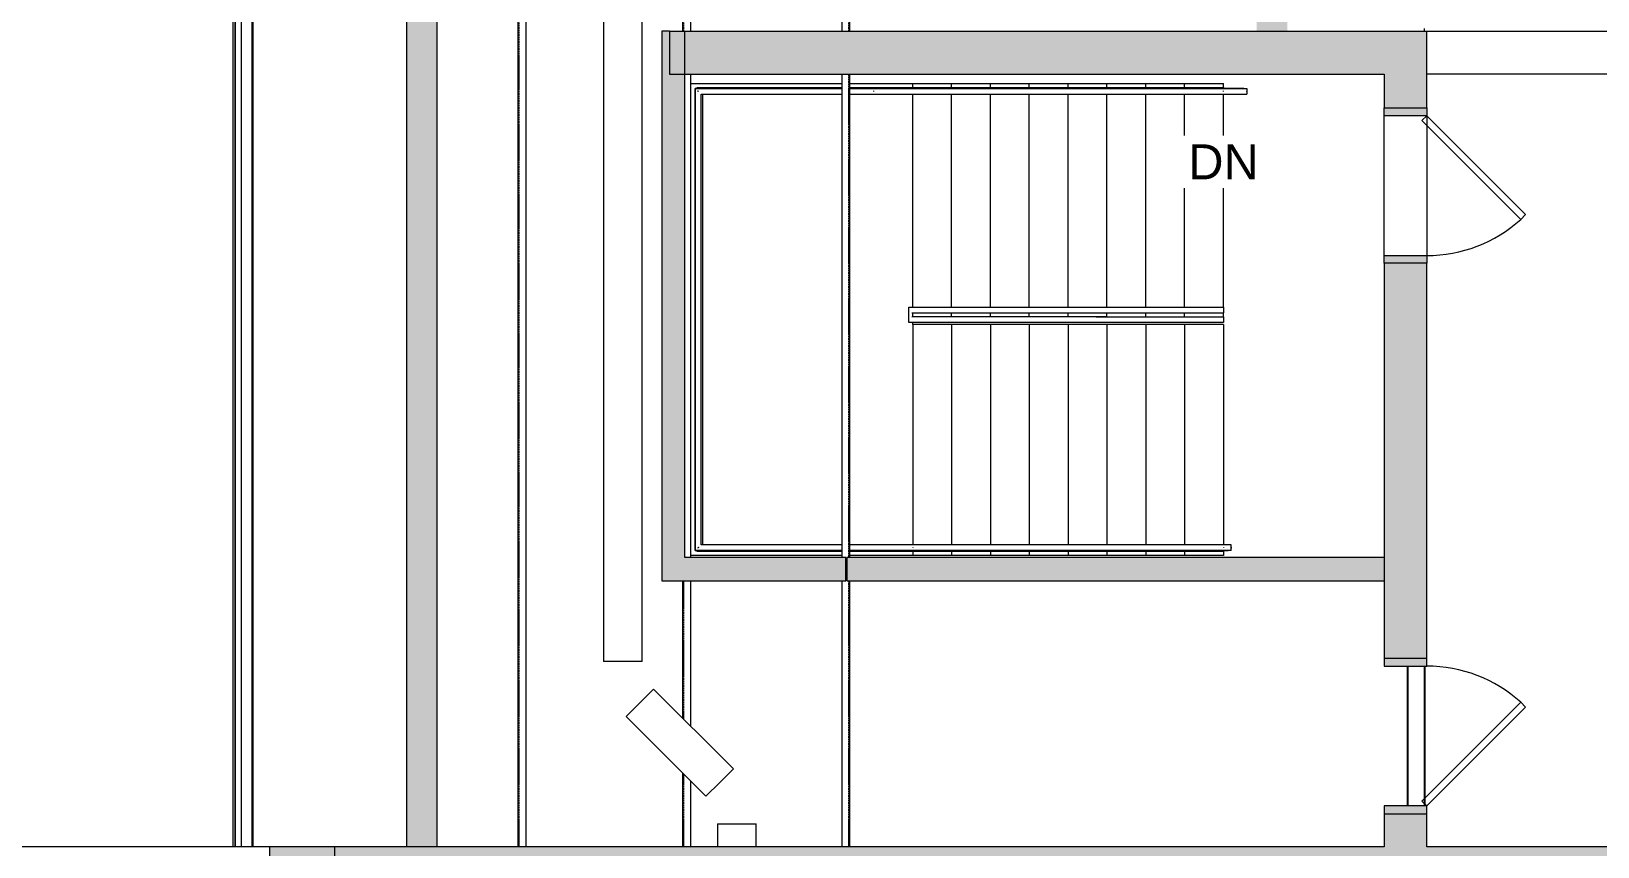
# Model space of a CAD drawing. Header units: inches. Extents: x -3598 to -1628, y -3458 to -206.
# Drawn here: x -3211.7 to -2808.4, y -2821.6 to -2611.6 of the extents above; entities that cross this region are included whole.
import ezdxf

# ---------------------------------------------------------------- set-up
doc = ezdxf.new("R2010")
doc.units = ezdxf.units.IN
doc.header["$MEASUREMENT"] = 0
doc.linetypes.add('_Hidden 1_16', pattern=[0.09375, 0.0625, -0.03125])
for name, color, linetype, lineweight in [('A-DOOR', 31, 'Continuous', 13), ('A-DOOR-FRAM', 31, 'Continuous', 13), ('A-FLOR', 192, 'Continuous', 13), ('A-FLOR-HRAL', 11, 'Continuous', 13), ('A-ROOF', 132, 'Continuous', 13), ('A-ROOF-OTLN', 132, 'Continuous', 13), ('A-ROOF-PATT', 132, 'Continuous', 13), ('A-WALL', 113, 'Continuous', 13), ('A-WALL-PATT', 111, 'Continuous', 13), ('I-WALL', 2, 'Continuous', 13), ('M-HVAC-DUCT', 70, 'Continuous', 13), ('S-BEAM', 12, 'Continuous', 13), ('S-STRS', 31, 'Continuous', 13), ('S-STRS-TEXT', 31, 'Continuous', 13)]:
    doc.layers.add(name, color=color, linetype=linetype, lineweight=lineweight)
doc.styles.add('Arial', font='arial.ttf', dxfattribs={"height": 9})

# ---------------------------------------------------------------- blocks, each defined once
blk = doc.blocks.new('_STL - Framing - C Shape - 2017v1 - C7x9_8-2031382-MEZZANINE - CAD')
at = {"layer": 'S-BEAM', "color": 9}
for p, q in [((-157.5, 1.55), (-226, 1.55)), ((-27, 1.55), (-151.5, 1.55)), ((-13.56, 1.55), (-16, 1.55)), ((-226, -0.54), (-157.5, -0.54)), ((-151.5, -0.54), (-27, -0.54)), ((-16, -0.54), (-11.44, -0.54))]:
    blk.add_line(p, q, dxfattribs=at)
at = {"layer": 'S-BEAM', "linetype": '_Hidden 1_16', "lineweight": 25}
for p, q in [((-226, -0.33), (-157.5, -0.33)), ((-151.5, -0.33), (-27, -0.33)), ((-16, -0.33), (-11.44, -0.33))]:
    blk.add_line(p, q, dxfattribs=at)
blk = doc.blocks.new('_STL - Framing - C Shape - 2017v1 - C7x9_8-1673732-MEZZANINE - CAD')
at = {"layer": 'S-BEAM', "color": 9}
for p, q in [((-207.01, 0.54), (-226, 0.54)), ((-157.56, 0.54), (-192.86, 0.54)), ((-12.25, 0.54), (-16, 0.54)), ((-226, -1.55), (-209.1, -1.55)), ((-194.95, -1.55), (-157.5, -1.55)), ((-151.5, -1.55), (-27, -1.55)), ((-16, -1.55), (-12.25, -1.55))]:
    blk.add_line(p, q, dxfattribs=at)
at = {"layer": 'S-BEAM', "linetype": '_Hidden 1_16', "lineweight": 25}
for p, q in [((-226, 0.33), (-207.22, 0.33)), ((-193.07, 0.33), (-157.56, 0.33)), ((-16, 0.33), (-12.25, 0.33))]:
    blk.add_line(p, q, dxfattribs=at)
blk = doc.blocks.new('_STL - Framing - C Shape - 2017v1 - C7x9_8-1673733-MEZZANINE - CAD')
at = {"layer": 'S-BEAM', "color": 9}
for p, q in [((224, 0.541), (-226, 0.541)), ((-226, -1.549), (224, -1.549))]:
    blk.add_line(p, q, dxfattribs=at)
at = {"layer": 'S-BEAM', "linetype": '_Hidden 1_16', "lineweight": 25}
blk.add_line((-226, 0.331), (224, 0.331), dxfattribs=at)
blk = doc.blocks.new('15830016-STRUCT_MARTINEZ-MOORE_CENTRAL_v2018_rvt-1-MEZZANINE - CAD')
at = {"layer": 'A-FLOR', "color": 253, "lineweight": 25}
for p, q in [((-2857.4, -2775.14), (-2857.4, -2811.14)), ((-2853.02, -2775.14), (-2853.02, -2811.14))]:
    blk.add_line(p, q, dxfattribs=at)
at = {"color": 250, "lineweight": 13}
for name, p, rotation in [('_STL - Framing - C Shape - 2017v1 - C7x9_8-1673733-MEZZANINE - CAD', (-3085.86, -2595.64), 89.99999999999972), ('_STL - Framing - C Shape - 2017v1 - C7x9_8-1673732-MEZZANINE - CAD', (-3043.48, -2595.64), 89.99999999999972), ('_STL - Framing - C Shape - 2017v1 - C7x9_8-2031382-MEZZANINE - CAD', (-3001.47, -2595.64), 89.99999999999993)]:
    blk.add_blockref(name, p, dxfattribs=dict(at, rotation=rotation))
blk = doc.blocks.new('15830016-MECH_BSALS_CENTRAL_v2018_rvt-1-MEZZANINE - CAD')
at = {"layer": 'M-HVAC-DUCT', "color": 161, "lineweight": 9}
for p, q in [((-3064.41, -2605.64), (-3064.41, -2773.97)), ((-3054.41, -2773.97), (-3054.41, -2607.89)), ((-3059.41, -2773.97), (-3064.41, -2773.97)), ((-3054.41, -2773.97), (-3059.41, -2773.97)), ((-3055.01, -2784.58), (-3051.48, -2781.04)), ((-3030.92, -2801.6), (-3051.48, -2781.04)), ((-3058.55, -2788.12), (-3055.01, -2784.58)), ((-3058.55, -2788.12), (-3037.99, -2808.67)), ((-3030.92, -2801.6), (-3034.46, -2805.14)), ((-3034.46, -2805.14), (-3037.99, -2808.67)), ((-3035.06, -2815.75), (-3035.06, -2821.64)), ((-3035.06, -2815.75), (-3030.06, -2815.75)), ((-3030.06, -2815.75), (-3025.06, -2815.75)), ((-3025.06, -2821.64), (-3025.06, -2815.75))]:
    blk.add_line(p, q, dxfattribs=at)
blk = doc.blocks.new('Railing - Railing-473347-MEZZANINE - CAD')
at = {"layer": 'A-FLOR-HRAL', "lineweight": 9}
for p, q in [((-2985.77, -2686.64), (-2985.77, -2682.65)), ((-2985.77, -2682.65), (-2904.77, -2682.65)), ((-2985.77, -2686.64), (-2985.77, -2682.65)), ((-2985.02, -2684.15), (-2904.77, -2684.15)), ((-2934.77, -2685.14), (-2985.02, -2685.14)), ((-2904.77, -2682.65), (-2904.77, -2684.15)), ((-2904.77, -2685.15), (-2904.77, -2686.64)), ((-2904.77, -2686.64), (-2985.77, -2686.64))]:
    blk.add_line(p, q, dxfattribs=at)
blk = doc.blocks.new('Railing - Railing-473351-MEZZANINE - CAD')
at = {"layer": 'A-FLOR-HRAL', "lineweight": 9}
for p, q in [((-3040.27, -2626.08), (-3003.02, -2626.08)), ((-3040.27, -2626.33), (-3040.27, -2626.08)), ((-3038.77, -2743.89), (-3038.77, -2627.83)), ((-3000.93, -2626.08), (-2984.77, -2626.08)), ((-2984.77, -2626.08), (-2904.77, -2626.08)), ((-2904.77, -2626.08), (-2904.77, -2626.33)), ((-3040.27, -2745.64), (-3040.27, -2745.39)), ((-3003.02, -2745.64), (-3040.27, -2745.64)), ((-2984.77, -2745.64), (-3000.93, -2745.64)), ((-2904.77, -2745.64), (-2984.77, -2745.64)), ((-2904.77, -2745.39), (-2904.77, -2745.64))]:
    blk.add_line(p, q, dxfattribs=at)
blk = doc.blocks.new('Door-A1_1-BSALS1 - A1_1-36x84-BSALS _1_-383102-MEZZANINE - CAD')
at = {"layer": 'A-DOOR', "lineweight": 20}
for p, q in [((-7.46, 30.96), (-8.69, 29.72)), ((-8.69, 29.72), (16.76, 4.26)), ((18, 5.5), (-7.46, 30.96)), ((16.76, 4.26), (18, 5.5))]:
    blk.add_line(p, q, dxfattribs=at)
at = {"layer": 'A-DOOR', "lineweight": 9}
blk.add_arc((18, 5.56), 36, 137.8574, 180.1007, dxfattribs=at)
blk = doc.blocks.new('mez8 - mez1-485812-MEZZANINE - CAD')
at = {"layer": 'A-WALL', "lineweight": 20}
for p, q in [((-2853.02, -2611.64), (-2853.02, -2610.89)), ((-2852.4, -2611.64), (-1634.4, -2611.64))]:
    blk.add_line(p, q, dxfattribs=at)
blk = doc.blocks.new('Door-A1_1-BSALS1 - A1_2-36x72-BSALS- TRANSOM-385330-MEZZANINE - CAD')
at = {"layer": 'A-DOOR-FRAM', "lineweight": 20}
h = blk.add_hatch(color=10, dxfattribs=at)
h.paths.add_polyline_path([(20, 5.5), (18, 5.5), (18, -5.5), (20, -5.5)], flags=0)
h.paths.add_polyline_path([(-18, -5.5), (-18, 5.5), (-20, 5.5), (-20, -5.5)], flags=0)
at = {"layer": 'A-DOOR', "lineweight": 20}
for p, q in [((-7.46, 30.96), (-8.69, 29.72)), ((-8.69, 29.72), (16.76, 4.26)), ((18, 5.5), (-7.46, 30.96)), ((16.76, 4.26), (18, 5.5))]:
    blk.add_line(p, q, dxfattribs=at)
at = {"layer": 'A-DOOR', "lineweight": 9}
blk.add_arc((18, 5.56), 36, 137.8574, 180.1007, dxfattribs=at)
at = {"layer": 'A-DOOR-FRAM', "lineweight": 20}
for p, q in [((-18, 5.5), (-20, 5.5)), ((-20, 5.5), (-20, -5.5)), ((-18, -5.5), (-18, 5.5)), ((20, 5.5), (18, 5.5)), ((18, 5.5), (18, -5.5)), ((20, -5.5), (20, 5.5)), ((-20, -5.5), (-18, -5.5)), ((18, -5.5), (20, -5.5))]:
    blk.add_line(p, q, dxfattribs=at)
blk = doc.blocks.new('Door-A1_1-BSALS1 - A1_1-36x84-BSALS _1_-V64-MEZZANINE - CAD')
at = {"layer": 'A-DOOR-FRAM', "lineweight": 20}
h = blk.add_hatch(color=10, dxfattribs=at)
h.paths.add_polyline_path([(-20, -2.5), (-20, -5.5), (-18, -5.5), (-18, 5.5), (-20, 5.5)], flags=0)
h.paths.add_polyline_path([(18, -5.5), (20, -5.5), (20, 5.5), (18, 5.5), (18, -2.5)], flags=0)
at = {"layer": 'A-DOOR', "lineweight": 20}
for p, q in [((-8.69, -29.72), (16.76, -4.26)), ((18, -5.5), (-7.46, -30.96)), ((16.76, -4.26), (18, -5.5)), ((-7.46, -30.96), (-8.69, -29.72))]:
    blk.add_line(p, q, dxfattribs=at)
at = {"layer": 'A-DOOR', "lineweight": 9}
blk.add_arc((18, -5.56), 36, 179.8993, 222.1426, dxfattribs=at)
at = {"layer": 'A-DOOR-FRAM', "lineweight": 20}
for p, q in [((-20, -5.5), (-20, 5.5)), ((-20, 5.5), (-18, 5.5)), ((-18, 5.5), (-18, -5.5)), ((18, -5.5), (18, 5.5)), ((18, 5.5), (20, 5.5)), ((20, 5.5), (20, -5.5)), ((-18, -5.5), (-20, -5.5)), ((20, -5.5), (18, -5.5))]:
    blk.add_line(p, q, dxfattribs=at)
blk = doc.blocks.new('Handrail Type - Handrail_Internal_-3487864-MEZZANINE - CAD')
at = {"layer": 'A-FLOR-HRAL', "lineweight": 9}
for p, q in [((-3040.77, -2626.33), (-3040.77, -2745.39)), ((-3003.02, -2626.33), (-3040.77, -2626.33)), ((-3039.27, -2743.89), (-3039.27, -2627.83)), ((-3039.27, -2627.83), (-3003.02, -2627.83)), ((-2994.79, -2626.33), (-3000.93, -2626.33)), ((-3000.93, -2627.83), (-2994.79, -2627.83)), ((-2904.52, -2626.33), (-2994.52, -2626.33)), ((-2994.52, -2627.83), (-2904.52, -2627.83)), ((-2899.52, -2626.33), (-2904.52, -2626.33)), ((-2904.52, -2627.83), (-2899.52, -2627.83)), ((-3040.77, -2745.39), (-3003.02, -2745.39)), ((-3003.02, -2743.89), (-3039.27, -2743.89)), ((-2985.02, -2743.89), (-3000.93, -2743.89)), ((-3000.93, -2745.39), (-2985.02, -2745.39)), ((-2905.02, -2743.89), (-2985.02, -2743.89)), ((-2985.02, -2745.39), (-2905.02, -2745.39)), ((-2903.52, -2743.89), (-2904.79, -2743.89)), ((-2904.79, -2745.39), (-2903.52, -2745.39))]:
    blk.add_line(p, q, dxfattribs=at)
for points in [[(-3039.93, -2627.17), (-3039.94, -2627.16), (-3039.97, -2627.13), (-3040.02, -2627.08), (-3040.07, -2627.04), (-3040.1, -2627), (-3040.11, -2626.99)], [(-3039.93, -2744.54), (-3039.94, -2744.56), (-3039.97, -2744.59), (-3040.02, -2744.64), (-3040.07, -2744.68), (-3040.1, -2744.71), (-3040.11, -2744.73)]]:
    blk.add_open_spline(points, degree=3, knots=[0.46086968, 0.46086968, 0.46086968, 0.46086968, 0.47916667, 0.5, 0.52083333, 0.53913032, 0.53913032, 0.53913032, 0.53913032], dxfattribs=at)
for points in [[(-2994.77, -2627.16), (-2994.77, -2627.13), (-2994.77, -2627.08), (-2994.77, -2627.03), (-2994.77, -2627.01)], [(-2904.77, -2627.16), (-2904.77, -2627.13), (-2904.77, -2627.08), (-2904.77, -2627.03), (-2904.77, -2627.01)], [(-2898.78, -2627.17), (-2898.77, -2627.14), (-2898.77, -2627.08), (-2898.77, -2627.02), (-2898.78, -2626.99)], [(-2984.77, -2744.56), (-2984.77, -2744.59), (-2984.77, -2744.64), (-2984.77, -2744.68), (-2984.77, -2744.71)], [(-2904.77, -2744.56), (-2904.77, -2744.59), (-2904.77, -2744.64), (-2904.77, -2744.68), (-2904.77, -2744.71)], [(-2902.78, -2744.54), (-2902.77, -2744.57), (-2902.77, -2744.64), (-2902.77, -2744.7), (-2902.78, -2744.73)]]:
    blk.add_open_spline(points, degree=3, dxfattribs=at)
blk = doc.blocks.new('Handrail Type - Handrail_Internal_-V160-MEZZANINE - CAD')
at = {"layer": 'A-FLOR-HRAL', "lineweight": 9}
for p, q in [((-3040.77, -2626.33), (-3003.02, -2626.33)), ((-3040.77, -2745.39), (-3040.77, -2626.33)), ((-3039.27, -2627.83), (-3003.02, -2627.83)), ((-3039.27, -2743.89), (-3039.27, -2627.83)), ((-3000.93, -2626.33), (-2994.77, -2626.33)), ((-3000.93, -2627.83), (-2994.77, -2627.83)), ((-2994.77, -2626.33), (-2904.77, -2626.33)), ((-2994.77, -2627.83), (-2904.77, -2627.83)), ((-2904.77, -2626.33), (-2898.77, -2626.33)), ((-2904.77, -2627.83), (-2898.77, -2627.83)), ((-2898.77, -2626.33), (-2898.77, -2627.83)), ((-3003.02, -2745.39), (-3040.77, -2745.39)), ((-3003.02, -2743.89), (-3039.27, -2743.89)), ((-2984.77, -2743.89), (-3000.93, -2743.89)), ((-2984.77, -2745.39), (-3000.93, -2745.39)), ((-2904.77, -2743.89), (-2984.77, -2743.89)), ((-2904.77, -2745.39), (-2984.77, -2745.39)), ((-2902.77, -2743.89), (-2904.77, -2743.89)), ((-2902.77, -2745.39), (-2904.77, -2745.39)), ((-2902.77, -2745.39), (-2902.77, -2743.89))]:
    blk.add_line(p, q, dxfattribs=at)

msp = doc.modelspace()

# ---------------------------------------------------------------- hatches: boundary and pattern name
at = {"layer": 'A-ROOF-PATT', "lineweight": 20}
h = msp.add_hatch(color=10, dxfattribs=at)
h.paths.add_polyline_path([(-3107.19, -2821.64), (-3107.19, -2371.64), (-3115.13, -2371.64), (-3115.13, -2821.64)], flags=0)
h.paths.add_polyline_path([(-2896.23, -2611.64), (-2888.29, -2611.64), (-2888.29, -2371.64), (-2896.23, -2371.64), (-2896.23, -2604.45)], flags=0)
at = {"layer": 'A-WALL-PATT', "lineweight": 20}
for points in [[(-3049.4, -2753.2), (-3043.4, -2753.2), (-3043.4, -2611.64), (-3049.4, -2611.64), (-3049.4, -2738.32)], [(-3047.4, -2622.64), (-2852.4, -2622.64), (-2852.4, -2611.64), (-3047.4, -2611.64), (-3047.4, -2619.32)]]:
    msp.add_hatch(color=10, dxfattribs=at).paths.add_polyline_path(points, flags=0)
h = msp.add_hatch(color=10, dxfattribs=at)
h.paths.add_polyline_path([(-2863.4, -2821.64), (-2852.4, -2821.64), (-2852.4, -2813.14), (-2863.4, -2813.14)], flags=0)
h.paths.add_polyline_path([(-2852.4, -2773.14), (-2852.4, -2671.39), (-2863.4, -2671.39), (-2863.4, -2773.14), (-2855.39, -2773.14)], flags=0)
h.paths.add_polyline_path([(-2855.39, -2631.39), (-2852.4, -2631.39), (-2852.4, -2622.64), (-2863.4, -2622.64), (-2863.4, -2631.39)], flags=0)
h = msp.add_hatch(color=10, dxfattribs=at)
h.paths.add_polyline_path([(-2886.37, -2753.14), (-2863.4, -2753.14), (-2863.4, -2747.14), (-3001.71, -2747.14), (-3001.71, -2753.14), (-2901.86, -2753.14)], flags=0)
h.paths.add_polyline_path([(-3043.4, -2753.14), (-3002.02, -2753.14), (-3002.02, -2747.14), (-3043.4, -2747.14)], flags=0)
h = msp.add_hatch(color=10, dxfattribs=at)
h.paths.add_polyline_path([(-3004.1, -2832.64), (-2808.54, -2832.64), (-2808.54, -2828.72), (-2808.69, -2828.36), (-2809.04, -2828.22), (-2812.38, -2828.22), (-2812.38, -2827.78), (-2804.42, -2827.78), (-2804.42, -2828.22), (-2807.75, -2828.22), (-2808.1, -2828.36), (-2808.25, -2828.72), (-2808.25, -2832.64), (-2752.11, -2832.64), (-2752.11, -2821.64), (-3150.4, -2821.64), (-3150.4, -2832.64), (-3004.54, -2832.64), (-3004.54, -2828.72), (-3004.69, -2828.36), (-3005.04, -2828.22), (-3008.38, -2828.22), (-3008.38, -2827.78), (-3000.42, -2827.78), (-3000.42, -2828.22), (-3003.75, -2828.22), (-3004.1, -2828.36), (-3004.25, -2828.72), (-3004.25, -2832.64)], flags=0)
h.paths.add_polyline_path([(-2468.19, -2832.64), (-2416.54, -2832.64), (-2416.54, -2828.72), (-2416.69, -2828.36), (-2417.04, -2828.22), (-2420.38, -2828.22), (-2420.38, -2827.78), (-2412.42, -2827.78), (-2412.42, -2828.22), (-2415.75, -2828.22), (-2416.1, -2828.36), (-2416.25, -2828.72), (-2416.25, -2832.64), (-2360.11, -2832.64), (-2360.11, -2821.64), (-2472.68, -2821.64), (-2472.68, -2832.64)], flags=0)
h.paths.add_polyline_path([(-2616.38, -2832.64), (-2612.54, -2832.64), (-2612.54, -2828.72), (-2612.69, -2828.36), (-2613.04, -2828.22), (-2616.38, -2828.22), (-2616.38, -2827.78), (-2608.42, -2827.78), (-2608.42, -2828.22), (-2611.75, -2828.22), (-2612.1, -2828.36), (-2612.25, -2828.72), (-2612.25, -2832.64), (-2556.11, -2832.64), (-2556.11, -2821.64), (-2668.68, -2821.64), (-2668.68, -2832.64), (-2638.56, -2832.64)], flags=0)
h.paths.add_polyline_path([(-2220.25, -2832.64), (-2164.11, -2832.64), (-2164.11, -2821.64), (-2276.68, -2821.64), (-2276.68, -2832.64), (-2220.54, -2832.64), (-2220.54, -2828.72), (-2220.69, -2828.36), (-2221.04, -2828.22), (-2224.38, -2828.22), (-2224.38, -2827.78), (-2216.42, -2827.78), (-2216.42, -2828.22), (-2219.75, -2828.22), (-2220.1, -2828.36), (-2220.25, -2828.72), (-2220.25, -2829.42)], flags=0)
h.paths.add_polyline_path([(-1824.42, -2832.64), (-1653.54, -2832.64), (-1653.54, -2828.72), (-1653.69, -2828.36), (-1654.04, -2828.22), (-1657.38, -2828.22), (-1657.38, -2827.78), (-1649.42, -2827.78), (-1649.42, -2828.22), (-1652.75, -2828.22), (-1653.1, -2828.36), (-1653.25, -2828.72), (-1653.25, -2832.64), (-1634.4, -2832.64), (-1634.4, -2821.64), (-1884.68, -2821.64), (-1884.68, -2832.64), (-1828.54, -2832.64), (-1828.54, -2828.72), (-1828.69, -2828.36), (-1829.04, -2828.22), (-1832.38, -2828.22), (-1832.38, -2827.78), (-1824.42, -2827.78), (-1824.42, -2828.22), (-1827.75, -2828.22), (-1828.1, -2828.36), (-1828.25, -2828.72), (-1828.25, -2832.64), (-1828.1, -2832.64)], flags=0)
h.paths.add_polyline_path([(-1972.57, -2832.64), (-1968.11, -2832.64), (-1968.11, -2821.64), (-2080.68, -2821.64), (-2080.68, -2832.64), (-2024.54, -2832.64), (-2024.54, -2828.72), (-2024.69, -2828.36), (-2025.04, -2828.22), (-2028.38, -2828.22), (-2028.38, -2827.78), (-2020.42, -2827.78), (-2020.42, -2828.22), (-2023.75, -2828.22), (-2024.1, -2828.36), (-2024.25, -2828.72), (-2024.25, -2832.64), (-1988.06, -2832.64)], flags=0)

# ---------------------------------------------------------------- linework, layer by layer
at = {"layer": 'A-ROOF', "lineweight": 20}
for p, q in [((-3154.71, -2371.64), (-3154.71, -2821.64)), ((-3115.13, -2371.64), (-3115.13, -2821.64)), ((-3107.19, -2821.64), (-3107.19, -2371.64))]:
    msp.add_line(p, q, dxfattribs=at)
at = {"layer": 'A-ROOF-OTLN', "lineweight": 9}
for p, q in [((-3159.71, -2821.64), (-3159.71, -2371.64)), ((-3159.21, -2821.64), (-3159.21, -2371.64)), ((-3159.11, -2821.64), (-3159.11, -2371.64)), ((-3157.61, -2821.64), (-3157.61, -2371.64)), ((-3154.83, -2821.64), (-3154.83, -2371.64))]:
    msp.add_line(p, q, dxfattribs=at)
at = {"layer": 'A-WALL', "lineweight": 20}
for p, q in [((-3047.4, -2611.64), (-3047.4, -2622.64)), ((-3047.4, -2611.64), (-1645.4, -2611.64)), ((-2852.4, -2631.39), (-2852.4, -2611.64)), ((-3047.4, -2622.64), (-2863.4, -2622.64)), ((-2863.4, -2622.64), (-2863.4, -2631.39)), ((-1769.9, -2622.64), (-2852.4, -2622.64)), ((-2863.4, -2669.39), (-2863.4, -2633.39)), ((-2852.4, -2633.39), (-2852.4, -2669.39)), ((-2863.4, -2671.39), (-2863.4, -2773.14)), ((-2852.4, -2773.14), (-2852.4, -2671.39)), ((-2863.4, -2813.14), (-2863.4, -2821.64)), ((-2852.4, -2821.64), (-2852.4, -2813.14)), ((-2863.4, -2821.64), (-3256.48, -2821.64)), ((-3150.4, -2821.64), (-3150.4, -2832.64)), ((-3133.52, -2834.52), (-3133.52, -2821.64)), ((-2775.94, -2821.64), (-2852.4, -2821.64))]:
    msp.add_line(p, q, dxfattribs=at)
at = {"layer": 'I-WALL', "lineweight": 20}
for p, q in [((-3049.4, -2611.64), (-3049.4, -2753.2)), ((-3047.4, -2611.64), (-3049.4, -2611.64)), ((-3043.4, -2747.14), (-3043.4, -2611.64)), ((-3002.02, -2747.14), (-3043.4, -2747.14)), ((-3002.02, -2753.14), (-3002.02, -2747.14)), ((-2863.4, -2747.14), (-3001.71, -2747.14)), ((-3001.71, -2747.14), (-3001.71, -2753.14)), ((-3049.4, -2753.2), (-3043.4, -2753.2)), ((-3043.4, -2753.2), (-3043.4, -2753.14)), ((-3043.4, -2753.14), (-3002.02, -2753.14)), ((-3001.71, -2753.14), (-2863.4, -2753.14))]:
    msp.add_line(p, q, dxfattribs=at)
at = {"layer": 'S-STRS', "lineweight": 9}
for p, q in [((-3041.93, -2625.08), (-3003.02, -2625.08)), ((-3000.93, -2625.08), (-2984.77, -2625.08)), ((-2984.77, -2626.08), (-2984.77, -2625.08)), ((-2984.77, -2625.08), (-2904.77, -2625.08)), ((-2974.77, -2626.08), (-2974.77, -2625.08)), ((-2964.77, -2626.08), (-2964.77, -2625.08)), ((-2954.77, -2626.08), (-2954.77, -2625.08)), ((-2944.77, -2626.08), (-2944.77, -2625.08)), ((-2934.77, -2626.08), (-2934.77, -2625.08)), ((-2924.77, -2626.08), (-2924.77, -2625.08)), ((-2914.77, -2626.08), (-2914.77, -2625.08)), ((-2904.77, -2626.08), (-2904.77, -2625.08)), ((-2984.77, -2682.65), (-2984.77, -2627.83)), ((-2974.77, -2682.65), (-2974.77, -2627.83)), ((-2964.77, -2682.65), (-2964.77, -2627.83)), ((-2954.77, -2682.65), (-2954.77, -2627.83)), ((-2944.77, -2682.65), (-2944.77, -2627.83)), ((-2934.77, -2682.65), (-2934.77, -2627.83)), ((-2924.77, -2682.65), (-2924.77, -2627.83)), ((-2914.77, -2682.65), (-2914.77, -2627.83)), ((-2904.77, -2682.65), (-2904.77, -2627.83)), ((-2984.77, -2685.14), (-2984.77, -2684.15)), ((-2974.77, -2685.14), (-2974.77, -2684.15)), ((-2964.77, -2685.14), (-2964.77, -2684.15)), ((-2954.77, -2685.14), (-2954.77, -2684.15)), ((-2944.77, -2685.14), (-2944.77, -2684.15)), ((-2937.51, -2685.15), (-2904.77, -2685.15)), ((-2934.77, -2685.15), (-2934.77, -2684.15)), ((-2924.77, -2685.15), (-2924.77, -2684.15)), ((-2914.77, -2685.15), (-2914.77, -2684.15)), ((-2904.77, -2685.15), (-2904.77, -2684.15)), ((-2984.77, -2687.14), (-2984.77, -2686.64)), ((-2984.77, -2687.14), (-2984.77, -2743.89)), ((-2904.77, -2687.14), (-2984.77, -2687.14)), ((-2974.77, -2687.14), (-2974.77, -2743.89)), ((-2964.77, -2687.14), (-2964.77, -2743.89)), ((-2954.77, -2687.14), (-2954.77, -2743.89)), ((-2944.77, -2687.14), (-2944.77, -2743.89)), ((-2934.77, -2687.14), (-2934.77, -2743.89)), ((-2924.77, -2687.14), (-2924.77, -2743.89)), ((-2914.77, -2687.14), (-2914.77, -2743.89)), ((-2904.77, -2687.14), (-2904.77, -2743.89)), ((-2984.77, -2745.64), (-2984.77, -2746.64)), ((-2974.77, -2745.64), (-2974.77, -2746.64)), ((-2964.77, -2745.64), (-2964.77, -2746.64)), ((-2954.77, -2745.64), (-2954.77, -2746.64)), ((-2944.77, -2745.64), (-2944.77, -2746.64)), ((-2934.77, -2745.64), (-2934.77, -2746.64)), ((-2924.77, -2745.64), (-2924.77, -2746.64)), ((-2914.77, -2745.64), (-2914.77, -2746.64)), ((-2904.77, -2745.64), (-2904.77, -2746.64)), ((-3003.02, -2746.64), (-3041.93, -2746.64)), ((-2984.77, -2746.64), (-3000.93, -2746.64)), ((-2904.77, -2746.64), (-2984.77, -2746.64))]:
    msp.add_line(p, q, dxfattribs=at)

# ---------------------------------------------------------------- block references
at = {"lineweight": 5}
for name in ['15830016-STRUCT_MARTINEZ-MOORE_CENTRAL_v2018_rvt-1-MEZZANINE - CAD', '15830016-MECH_BSALS_CENTRAL_v2018_rvt-1-MEZZANINE - CAD']:
    msp.add_blockref(name, (0, 0), dxfattribs=at)
at = {"layer": 'A-DOOR', "lineweight": 20}
for name, p, rotation in [('Door-A1_1-BSALS1 - A1_1-36x84-BSALS _1_-V64-MEZZANINE - CAD', (-2857.9, -2651.39), 89.99999999999955), ('Door-A1_1-BSALS1 - A1_2-36x72-BSALS- TRANSOM-385330-MEZZANINE - CAD', (-2857.9, -2793.14), 269.9999999999995), ('Door-A1_1-BSALS1 - A1_1-36x84-BSALS _1_-383102-MEZZANINE - CAD', (-2857.9, -2793.14), 269.9999999999995)]:
    msp.add_blockref(name, p, dxfattribs=dict(at, rotation=rotation))
at = {"layer": 'A-FLOR-HRAL', "lineweight": 9}
for name in ['Handrail Type - Handrail_Internal_-3487864-MEZZANINE - CAD', 'Handrail Type - Handrail_Internal_-V160-MEZZANINE - CAD', 'Railing - Railing-473351-MEZZANINE - CAD', 'Railing - Railing-473347-MEZZANINE - CAD']:
    msp.add_blockref(name, (0, 0), dxfattribs=at)
at = {"layer": 'A-WALL', "lineweight": 20}
msp.add_blockref('mez8 - mez1-485812-MEZZANINE - CAD', (0, 0), dxfattribs=at)

# ---------------------------------------------------------------- next in the draw order: texts
at = {"layer": 'S-STRS-TEXT', "lineweight": 9, "insert": (-2913.81, -2640.75), "char_height": 9, "width": 21.6986, "attachment_point": 1, "line_spacing_factor": 0.941778, "style": 'Arial', "bg_fill": 3, "box_fill_scale": 1.25, "bg_fill_color": 256, "bg_fill_true_color": 13158600, "bg_fill_transparency": 0}
msp.add_mtext('DN', dxfattribs=at)

doc.saveas('drawing.dxf')
